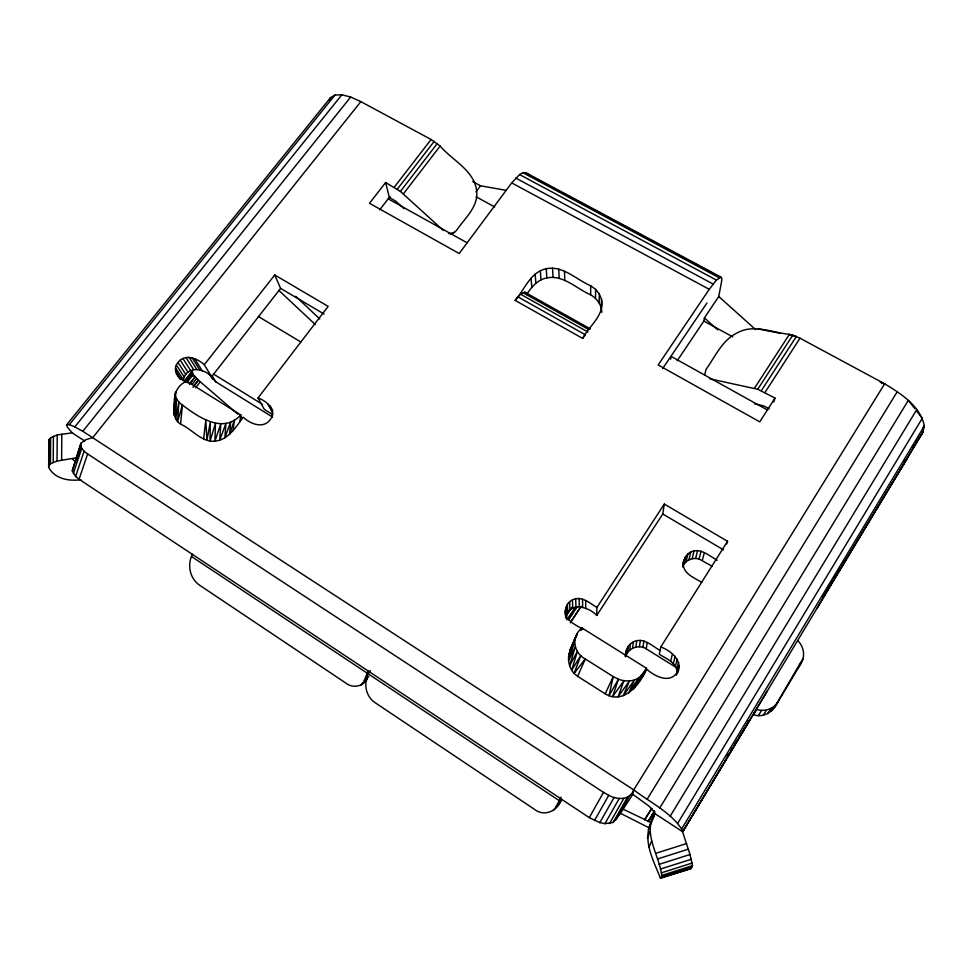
<?xml version="1.0" encoding="UTF-8"?>
<svg xmlns="http://www.w3.org/2000/svg" width="973" height="973" viewBox="0 0 973 973"><rect width="100%" height="100%" fill="white"/><g stroke="black" fill="none" stroke-linecap="round" stroke-linejoin="round"><path stroke-width="1.46" d="M601.801 312.382C601.764 304.975 596.911 298.456 590.684 294.819L590.696 285.782C576.381 279.725 563.148 265.349 546.279 268.73C530.394 272.002 524.69 289.455 515.155 300.389L582.62 338.397L585.357 334.785L517.94 296.874L515.155 300.389M80.856 479.738C68.913 481.331 54.999 479.02 48.65 467.417L48.869 465.605L50.414 463.866L57.018 461.105L57.225 434.943L72.16 432.839L84.773 441.073M57.018 461.105L61.627 460.278L61.798 434.116M50.414 463.866L50.669 437.765L57.225 434.943M53.199 462.333L53.43 436.196M595.512 298.358L595.598 289.358L590.696 285.782M48.65 467.417L48.905 441.45L49.124 439.565L50.669 437.765M48.869 465.605L49.124 439.565M599.161 302.907L599.283 293.943L595.598 289.358M188.263 382.9C180.017 380.309 170.883 370.81 177.986 362.43C184.931 353.357 197.397 358.271 204.269 364.741L211.603 376.733L280.601 288.373L274.739 274.97L204.269 364.741M601.35 308.161L601.509 299.27L599.283 293.943M565.994 617.575C568.816 601.253 588.653 606.544 596.741 615.447L596.899 607.444L664.291 504.075L727.549 541.28L726.734 543.931M650.937 822.392C642.411 840.976 653.491 860.509 660.314 877.901L661.835 876.551C659.73 855.206 642.034 833.8 654.987 812.881L648.991 806.106L632.778 794.321L633.751 789.894L884.664 383.812C900.998 393.737 920.227 405.887 924.35 425.967L922.89 432.182L822.976 597.629L832.973 580.711M274.739 274.97L328.156 306.386L258.015 397.969C266.529 400.827 277.609 410.314 270.19 419.716C263.136 429.215 250.243 423.863 243.262 417.247C235.88 426.977 228.46 439.796 214.948 441.183C201.289 442.399 192.082 429.069 180.552 424.119C174.508 420.372 172.768 412.467 174.508 405.923C173.413 395.524 176.417 385.381 186.755 381.209L240.83 414.972L239.917 421.601M180.552 424.119L182.413 404.975C178.047 402.19 174.289 397.215 175.675 391.791L173.814 410.655L175.371 395.281L174.276 415.167L176.454 398.808L175.699 418.962L178.862 402.117L177.585 421.65L182.413 404.975C198.285 417.137 223.109 434.299 240.83 414.972M625.347 656.459C625.408 650.633 627.974 644.625 633.374 641.852C643.141 636.877 652.165 645.975 660.01 650.426M626.186 650.523L625.517 656.714C627.95 648.225 638.702 643.919 646.181 648.845L677.038 667.989M626.977 653.564L627.67 647.313M627.451 652.822L628.157 646.559M660.813 878.193L690.927 868.621L692.508 865.642L690.015 854.525L682.523 831.672L654.756 813.525M203.661 438.787L205.826 419.728L206.896 440.38L210.338 421.954L210.01 441.122L215.447 423.364L214.948 441.183L220.774 423.851L219.728 440.149L225.955 423.389L224.86 437.814L230.625 422.014L229.543 434.396L234.481 419.813L233.046 430.577M629.701 650.171L630.443 643.858M778.011 701.874C773.681 709.001 764.486 711.968 756.641 709.499L753.564 714.741C763.89 718.329 773.912 711.154 778.011 701.874L801.265 662.966C805.425 655.863 803.686 646.522 797.969 640.806M632.572 648.188L633.374 641.852M670.665 359.146L671.017 356.337L767.648 410.132M632.778 794.321L619.692 814.498L613.087 822.44L604.926 823.657L599.818 822.623L589.285 817.636L79.093 479.227L75.626 476.466L72.27 470.823L80.99 443.177L85.515 439.82L92.836 437.546L360.837 101.63L431.1 139.48L440.124 146.047C452.263 160.387 473.815 169.995 476.612 190.465C478.85 206.921 464.462 218.39 456.288 230.723L452.822 233.338L448.492 233.617M635.892 647.021L636.756 640.66M72.27 470.823L80.99 443.177M639.419 646.741L640.343 640.368M677.317 673.474C683.63 661.056 671.309 650.937 660.801 646.936L727.549 541.28M596.741 615.447L662.771 513.999L664.291 504.075M642.934 647.361L643.919 641M682.718 566.262C683.35 560.679 685.235 554.683 690.721 552.056C700.353 547.227 709.317 556.021 717.186 560.253M174.508 405.923L175.687 398.687M646.181 648.845L647.227 642.508M677.184 360.776L703.844 321.078L704.379 317.928L718.767 296.51L721.65 281.015L721.808 278.217L720.944 277.086L525.627 172.61L522.963 172.72L519.582 174.568L511.689 182.9L459.195 253.527L369.509 203.296L385.624 182.523L400.414 191.426L443.335 230.455M706.921 303.041L662.674 368.548M565.629 616.006C564.255 609.852 566.493 602.774 572.428 599.903C581.343 595.318 589.76 603.175 596.899 607.444M660.801 646.936L659.293 654.221C666.286 658.77 677.281 662.759 677.086 672.854L678.984 665.933M682.681 565.495L683.788 560.387M682.584 567.04L685.199 557.31M683.508 565.021L685.673 556.58M683.97 564.304L686.135 561.762L687.875 553.99M686.135 561.762L688.933 559.852L690.721 552.056M192.411 554.196C186.925 565.094 189.808 578.984 200.292 585.673L345.829 683.07C352.7 688.543 362.418 686.719 367.137 679.385M688.933 559.852L692.168 558.721L694.029 550.9M692.168 558.721L695.634 558.429L697.556 550.609M670.64 661.263L672.392 654.099M712.406 566.432L699.101 559.013L701.071 551.205M673.352 663.452L675.165 656.349M702.311 560.424L704.343 552.628M675.408 666.25L677.269 659.195M676.685 669.46L678.57 662.467M676.296 675.238L678.461 669.363M211.603 376.733C203.807 367.879 186.415 365.714 183.398 379.823L175.529 367.916M773.803 401.995L775.019 398.066L757.748 389.273L709.864 378.825M76.137 460.703L81.258 445.379M73.291 473.596L81.732 448.346L80.686 445.61M75.626 476.466L84.104 451.18L81.732 448.346M79.093 479.227L87.619 453.929L84.104 451.18M362.99 683.362L368.244 670.823M370.226 670.604C362.82 681.368 364.68 696.51 376.247 703.443L533.958 808.989C544.223 817.417 557.468 811.081 561.689 799.465M654.488 813.963L651.655 822.051L650.633 822.319L623.365 809.329M647.446 838.312L649.952 831.635M329.494 100.17L330.431 97.738L334.943 95.062L341.851 94.807L350.681 97.032L360.837 101.63M649.052 847.215L651.63 840.915M648.395 829.434L651.241 822.684M774.532 707.249L798.748 665.812M581.027 630.492L582.073 628.035L646.473 668.256L642.314 676.746M677.038 672.513C669.497 684.116 654.452 676.113 646.717 669.229C639.954 684.299 623.778 704.963 605.206 693.834L577.67 676.357L585.284 658.964C573.486 652.859 570.725 636.245 582.073 628.035M605.206 693.834L613.245 676.6L585.284 658.964L574.07 673.425L577.67 676.357M636.962 684.664L641.73 674.921L646.473 668.256M555.607 807.687L561.08 797.13M589.285 817.636L603.503 792.363L87.619 453.929M594.479 820.567L608.745 795.306C617.101 799.867 629.799 800.597 633.751 789.894C650.329 802.713 672.124 812.674 682.864 831.088L682.523 831.672M599.818 822.623L614.133 797.398M604.926 823.657L619.278 798.468M609.463 823.584L623.802 798.456M613.087 822.44L627.415 797.374M615.556 820.3L629.872 795.306M654.622 811.275L648.213 821.589L654.355 811.214M835.272 576.807L836.816 574.204M838.349 571.601L840.66 567.697M842.959 563.793L844.503 561.19M922.818 428.558L924.35 425.967L922.562 428.339M650.633 822.319L654.501 815.836M916.238 442.216L922.89 432.182L682.742 831.647L767.417 690.83M682.73 831.647L750.171 719.436M682.061 828.254L924.35 425.967M677.731 823.231L922.319 418.208L916.712 411.068M822.976 597.629L907.298 458.429L904.014 461.324M817.259 608.003L823.486 597.386M648.213 821.589L654.501 811.263M670.117 816.335L916.846 409.475M659.706 808.064L908.32 400.365L914.851 408.696M758.393 715.617L761.579 710.387M651.655 808.368L644.576 819.935L651.837 808.429M647.276 799.015L897.313 391.596M727.159 756.301L728.741 753.734M731.124 749.879L732.705 747.313M734.299 744.746L737.473 739.602M739.054 737.035L749.368 720.336L748.103 721.115M763.233 715.24L766.505 710.01M767.733 713.635L771.09 708.368M799.198 664.741L803.09 658.636M775.019 398.066L759.755 421.856L658.174 364.96L709.256 289.322L716.432 280.078L720.944 277.086M797.398 668.998L801.265 662.966M771.589 710.898L775.007 705.595M757.748 389.273L792.8 335.15L800.001 338.203L884.664 383.812L880.419 382.28L884.664 383.812M761.324 390.672L796.376 336.463L788.994 335.004M764.96 392.496L800.001 338.203M754.391 388.336L789.419 334.335L792.8 335.15M567.271 619.327L575.615 606.629M568.755 619.716L577.074 607.043M570.81 621.905L580.784 606.69M570.312 622.817L581.088 606.386M565.447 617.137L572.1 607.018M912.905 447.227L914.571 444.722M582.62 338.397C589.127 325.943 604.987 315.045 601.509 299.27M526.588 294.661C531.319 287.096 537.582 279.665 546.826 277.913C563.489 274.581 576.539 288.811 590.684 294.819M553.515 810.4L561.336 799.818M192.97 387.363L198.383 380.151L193.226 374.581L192.143 371.017L184.651 380.54M476.004 191.839L480.54 185.794L505.765 190.27M185.174 382.425L192.472 372.841L184.858 382.304M189.613 384.189L195.099 377.001L192.618 375.383M400.414 191.426L437.254 143.566M403.345 193.907L440.124 146.047M394.199 187.266L431.1 139.48M379.689 209.852L389.334 197.349L385.624 182.523M390.173 196.595L388.349 198.942L467.076 242.776M397.312 189.176L434.201 141.353M187.631 381.72L193.226 374.581M195.561 387.777L200.243 381.793L198.383 380.151L193.554 386.026M191.997 384.444L196.655 378.546M72.16 432.839L67.21 426.879L66.772 424.666L69.326 424.654L74.787 426.904L82.814 431.294L350.681 97.032M74.787 426.904L341.851 94.807M66.772 424.666L330.431 97.738M69.326 424.654L334.943 95.062M189.37 383.97L195.099 377.001L192.581 375.444M517.94 296.874L520.591 294.223L524.775 292.155L590.416 328.935M364.62 680.504L368.779 676.539M360.484 685.345L366.712 679.385M450.681 233.836L454.732 232.292M661.409 872.83L692.144 863.063M661.859 875.384L692.508 865.642M661.835 876.551L692.375 866.834M660.314 877.901L690.927 868.621M655.753 853.333L686.573 843.567M657.553 858.952L688.398 849.161M659.171 864.316L690.015 854.525M660.485 869.047L691.292 859.268M61.627 460.278L77.718 457.59M789.419 334.335C772.477 332.693 754.099 323.802 737.716 332.608C722.294 339.808 715.386 356.361 706.009 369.436L704.647 375.189M695.634 558.429L699.101 559.013M757.979 328.898L780.127 333.265M754.476 403.722L763.44 405.826L769.157 408.648M619.229 812.71L649.915 828.218M530.078 175.639L525.627 172.61M532.742 177.062L535.405 178.497M538.069 179.92L550.049 186.329M552.713 187.753L555.376 189.176M558.04 190.599L564.705 194.162M567.356 195.585L575.347 199.866M578.011 201.289L589.991 207.699M592.654 209.122L604.647 215.532M607.31 216.955L629.945 229.069M632.608 230.492L644.588 236.901M647.252 238.324L659.232 244.746M661.895 246.169L673.875 252.579M676.539 254.002L684.53 258.271M691.183 261.834L699.173 266.115M701.837 267.539L713.817 273.948M716.481 275.371L720.482 277.512M522.963 172.72L719.12 277.706M519.582 174.568L716.432 280.078M515.739 178.035L713.063 284.031M511.689 182.9L709.256 289.322M472.744 181.562L480.54 185.794M476.113 196.789L494.698 206.933M703.844 321.078L732.815 336.889M389.334 197.349L396.108 201.46L404.136 208.66M522.927 292.618L588.75 329.531M520.591 294.223L587.899 332.012M603.503 792.363L608.745 795.306M524.775 292.155L526.016 292.849M280.601 288.373L324.118 314.072M662.771 513.999L723.425 549.806M258.368 316.505L300.779 341.937M701.642 582.328C694.552 577.78 683.155 573.997 683.277 563.72M213.452 374.021L262.491 404.379M272.768 414.644L264.401 409.463L258.015 397.969M210.715 376.15L215.799 381.83L272.562 417.052M82.814 431.294L633.751 789.894M582.681 629.239C575.834 624.739 564.802 620.75 565.301 610.716M191.608 556.58L367.235 673.182M368.706 674.167L559.195 800.633M200.243 381.793L237.838 414.133M240.112 416.091L242.399 418.049M704.379 317.928L717.794 329.859M718.767 296.51L755.595 329.579M278.752 290.295L315.313 324.568M295.695 296.279L319.776 318.974M72.501 458.952L75.639 462.199M176.259 373.51L180.187 379.421M175.481 370.798L181.002 379.105M176.381 365.057L184.238 377.025M177.986 362.43L185.807 374.435M180.224 360.205L187.996 372.245M182.948 358.526L190.672 370.604M185.977 357.517L193.639 369.606M189.103 357.237L196.704 369.326M192.119 357.711L199.66 369.801M194.819 358.903L202.311 370.968M209.146 373.571L212.819 379.336M211.907 375.456L215.799 381.83M267.757 403.99L272.586 412.856M270.032 405.875L272.768 410.934M625.615 654.002L625.858 656.361M531.063 278.339L531.793 287.412M535.162 273.997L535.843 283.119M540.343 270.713L540.964 279.883M565.593 614.072L565.836 618.013M546.279 268.73L546.826 277.913M566.785 617.247L566.931 619.85M565.909 607.407L566.383 615.41M567.368 604.367L567.818 612.431M552.555 268.147L553.017 277.354M569.594 601.813L569.996 609.913M572.428 599.903L572.769 608.04M558.757 269.034L559.147 278.229M575.675 598.76L575.955 606.933M564.474 271.321L564.79 280.492M579.117 598.48L579.324 606.653M582.523 599.076L582.657 607.237M585.661 600.499L585.734 608.636M568.743 655.024C567.891 661.555 569.57 668.487 574.07 673.425L580.832 655.498L571.65 670.263L577.403 651.375L569.594 665.812L575.213 646.899L568.536 660.545L574.411 642.375L568.743 655.024L575.043 638.118L568.743 655.024M613.245 676.6L609.001 695.744L618.439 679.203C626.138 682.085 636.257 681.891 641.73 674.921L633.52 689.079L638.604 677.999L628.728 693.007L634.408 680.078L623.279 695.659L629.409 681.003L618.074 696.79L623.961 680.699L612.576 696.656L618.439 679.203L613.245 676.6M577.038 634.396L570.069 649.83L577.038 634.396"/></g></svg>
